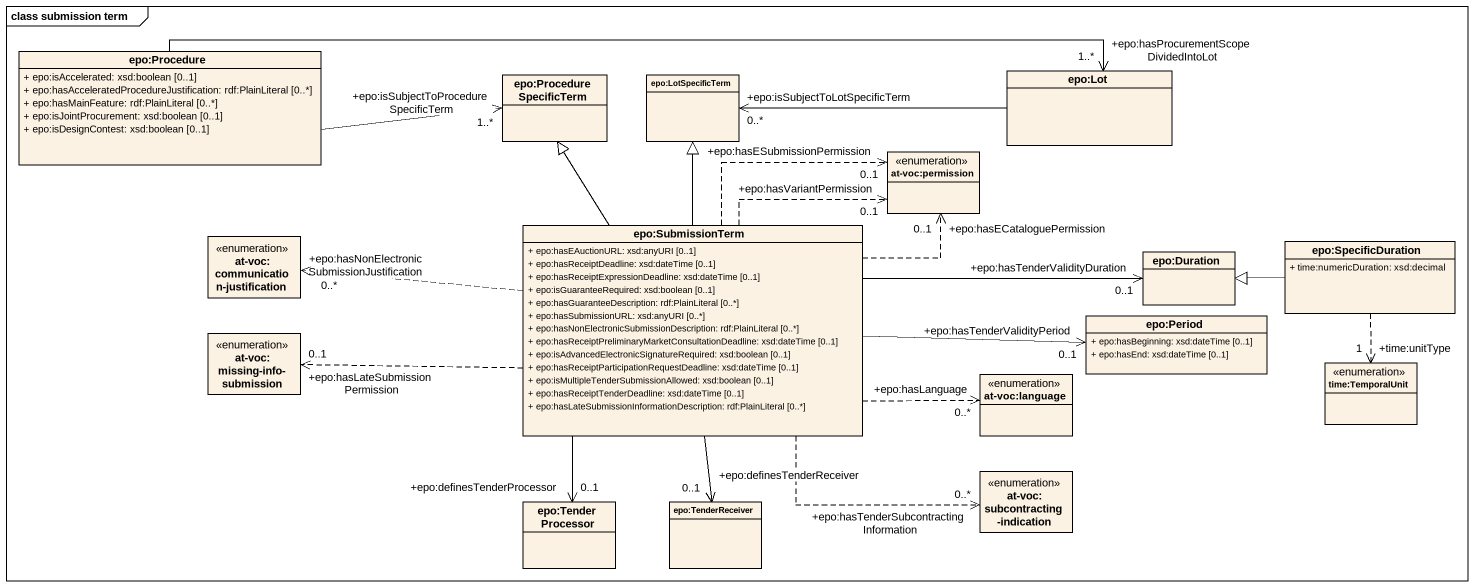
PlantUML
@startuml
mainframe class submission term
hide circle
hide empty members
skinparam classAttributeIconSize 0
class "epo:Procedure" as epo_Procedure {
  + epo:isAccelerated: xsd:boolean [0..1]
  + epo:hasAcceleratedProcedureJustification: rdf:PlainLiteral [0..*]
  + epo:hasMainFeature: rdf:PlainLiteral [0..*]
  + epo:isJointProcurement: xsd:boolean [0..1]
  + epo:isDesignContest: xsd:boolean [0..1]
}
class "epo:ProcedureSpecificTerm" as epo_ProcedureSpecificTerm
class "epo:LotSpecificTerm" as epo_LotSpecificTerm
class "epo:Lot" as epo_Lot
enum "at-voc:permission" as at_voc_permission
class "epo:SubmissionTerm" as epo_SubmissionTerm {
  + epo:hasEAuctionURL: xsd:anyURI [0..1]
  + epo:hasReceiptDeadline: xsd:dateTime [0..1]
  + epo:hasReceiptExpressionDeadline: xsd:dateTime [0..1]
  + epo:isGuaranteeRequired: xsd:boolean [0..1]
  + epo:hasGuaranteeDescription: rdf:PlainLiteral [0..*]
  + epo:hasSubmissionURL: xsd:anyURI [0..*]
  + epo:hasNonElectronicSubmissionDescription: rdf:PlainLiteral [0..*]
  + epo:hasReceiptPreliminaryMarketConsultationDeadline: xsd:dateTime [0..1]
  + epo:isAdvancedElectronicSignatureRequired: xsd:boolean [0..1]
  + epo:hasReceiptParticipationRequestDeadline: xsd:dateTime [0..1]
  + epo:isMultipleTenderSubmissionAllowed: xsd:boolean [0..1]
  + epo:hasReceiptTenderDeadline: xsd:dateTime [0..1]
  + epo:hasLateSubmissionInformationDescription: rdf:PlainLiteral [0..*]
}
enum "at-voc:communication-justification" as at_voc_communication
class "epo:Duration" as epo_Duration
class "epo:SpecificDuration" as epo_SpecificDuration {
  + time:numericDuration: xsd:decimal
}
class "epo:Period" as epo_Period {
  + epo:hasBeginning: xsd:dateTime [0..1]
  + epo:hasEnd: xsd:dateTime [0..1]
}
enum "at-voc:missing-info-submission" as at_voc_missing_info
enum "time:TemporalUnit" as time_TemporalUnit
enum "at-voc:language" as at_voc_language
class "epo:TenderProcessor" as epo_TenderProcessor
class "epo:TenderReceiver" as epo_TenderReceiver
enum "at-voc:subcontracting-indication" as at_voc_subcontracting
epo_Procedure -right-> "+epo:isSubjectToProcedureSpecificTerm\n1..*" epo_ProcedureSpecificTerm
epo_Procedure -right-> "+epo:hasProcurementScopeDividedIntoLot\n1..*" epo_Lot
epo_Lot -left-> "+epo:isSubjectToLotSpecificTerm\n0..*" epo_LotSpecificTerm
epo_SubmissionTerm -up-|> epo_ProcedureSpecificTerm
epo_SubmissionTerm -up-|> epo_LotSpecificTerm
epo_SubmissionTerm .up.> "+epo:hasESubmissionPermission\n0..1" at_voc_permission
epo_SubmissionTerm .up.> "+epo:hasVariantPermission\n0..1" at_voc_permission
epo_SubmissionTerm .up.> "+epo:hasECataloguePermission\n0..1" at_voc_permission
epo_SubmissionTerm .left.> "+epo:hasNonElectronicSubmissionJustification\n0..*" at_voc_communication
epo_SubmissionTerm -right-> "+epo:hasTenderValidityDuration\n0..1" epo_Duration
epo_SubmissionTerm -right-> "+epo:hasTenderValidityPeriod\n0..1" epo_Period
epo_SubmissionTerm .left.> "+epo:hasLateSubmissionPermission\n0..1" at_voc_missing_info
epo_SubmissionTerm .right.> "+epo:hasLanguage\n0..*" at_voc_language
epo_SubmissionTerm --> "+epo:definesTenderProcessor\n0..1" epo_TenderProcessor
epo_SubmissionTerm --> "+epo:definesTenderReceiver\n0..1" epo_TenderReceiver
epo_SubmissionTerm .right.> "+epo:hasTenderSubcontractingInformation\n0..*" at_voc_subcontracting
epo_SpecificDuration -left-|> epo_Duration
epo_SpecificDuration ..> "+time:unitType\n1" time_TemporalUnit
@enduml
